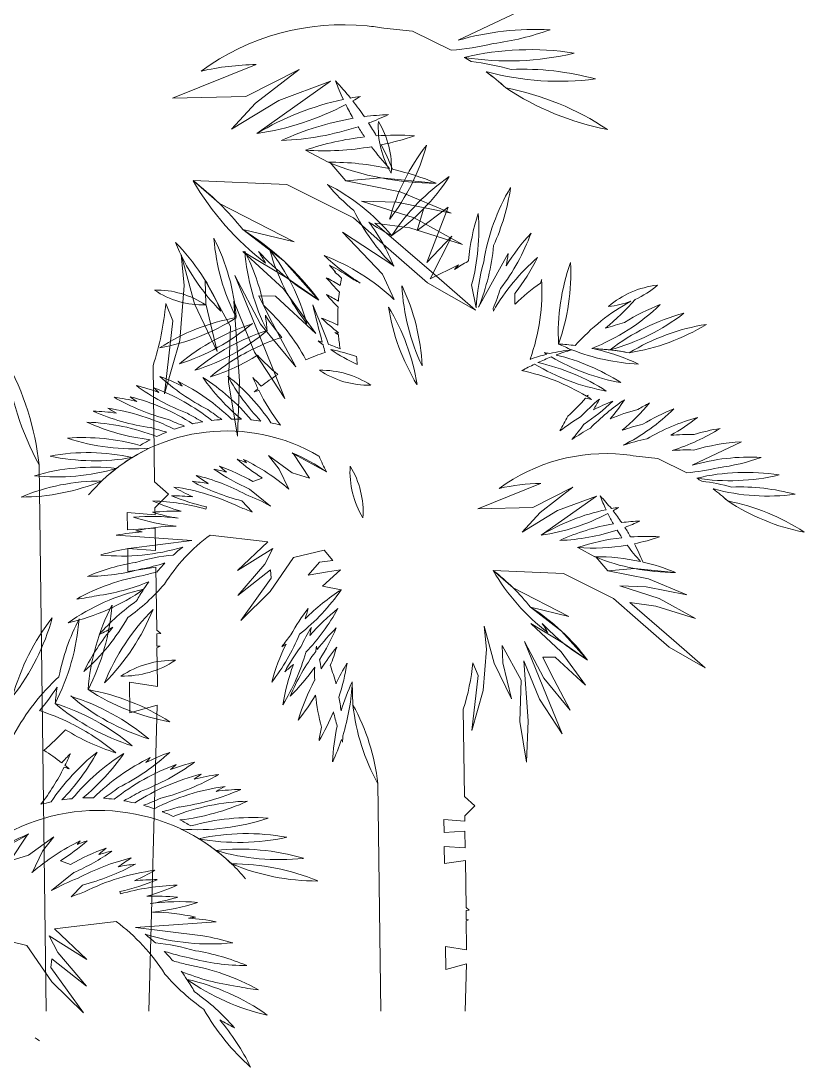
# Model space of a CAD drawing. Header units: millimetres. Extents: x -37049 to 129367, y 25385 to 90033.
# Drawn here: x 11980 to 13207, y 56986 to 58625 of the extents above; entities that cross this region are included whole.
import ezdxf

# ---------------------------------------------------------------- set-up
doc = ezdxf.new("R2010")
doc.units = ezdxf.units.MM
doc.header["$MEASUREMENT"] = 0
doc.layers.add('NCAY', color=3, linetype='Continuous', lineweight=13)
doc.layers.add('NTHAY1', color=61, linetype='Continuous', lineweight=25)

# ---------------------------------------------------------------- blocks, each defined once
blk = doc.blocks.new('A$C4EE532FF')
at = {"layer": 'NCAY', "ltscale": 0.25}
for p, q in [((1505.1, 1570.2), (1402.1, 1521.2)), ((1330.5, 1535.7), (1285.5, 1540.3)), ((1391.2, 1505.6), (1330.5, 1535.7)), ((954.7, 1430.6), (1085.8, 1483.4)), ((1198.7, 1330.3), (1163.1, 1349.2)), ((926.6, 829.2), (924, 1011.5)), ((1846, 892.1), (1768.8, 855.3)), ((1715.1, 866.2), (1681.3, 869.6)), ((745.7, 856.2), (756.6, 0)), ((1760.6, 843.6), (1715.1, 866.2)), ((948.3, 810), (926.6, 829.2)), ((1433.2, 787.3), (1531.5, 826.9)), ((927.1, 788.6), (948.3, 810)), ((927.3, 777.5), (927.1, 788.6)), ((883.5, 781.4), (883.9, 754.1)), ((927.3, 777.5), (883.5, 781.4)), ((883.9, 754.1), (927.6, 756.7)), ((928, 721.9), (927.6, 756.7)), ((884.3, 725.1), (884.8, 689.1)), ((928, 721.9), (884.3, 725.1)), ((1616.2, 712.1), (1589.5, 726.3)), ((884.8, 689.1), (928.4, 695.8)), ((929.8, 597.2), (928.4, 695.8)), ((936.3, 591.7), (929.8, 597.2)), ((929.8, 591), (936.3, 591.7)), ((930.1, 572.1), (929.8, 591)), ((935.2, 571.8), (930.1, 572.1)), ((930.1, 569.5), (935.2, 571.8)), ((930.9, 513.9), (930.1, 569.5)), ((887.3, 515.7), (887.9, 467.6)), ((930.9, 508.7), (887.3, 515.7)), ((930.9, 508.7), (930.9, 513.9)), ((887.9, 467.6), (930.6, 479.6)), ((917.7, 0), (930.6, 479.6)), ((1412.1, 336.3), (1410.2, 473)), ((1276.4, 356.5), (1281, 0)), ((1428.4, 321.9), (1412.1, 336.3)), ((1412.5, 305.9), (1428.4, 321.9)), ((1379.8, 300.4), (1380.1, 280)), ((1412.6, 297.5), (1379.8, 300.4)), ((1412.6, 297.5), (1412.5, 305.9)), ((1380.1, 280), (1412.9, 281.9)), ((1413.2, 255.8), (1412.9, 281.9)), ((1380.4, 258.2), (1380.8, 231.2)), ((1413.2, 255.8), (1380.4, 258.2)), ((1380.8, 231.2), (1413.5, 236.2)), ((1414.5, 162.3), (1413.5, 236.2)), ((1419.4, 158.2), (1414.5, 162.3)), ((1414.6, 157.6), (1419.4, 158.2)), ((1414.8, 143.4), (1414.6, 157.6)), ((1418.6, 143.2), (1414.8, 143.4)), ((1414.8, 141.5), (1418.6, 143.2)), ((1415.4, 99.8), (1414.8, 141.5)), ((1382.6, 101.1), (1383.1, 65.1)), ((1415.3, 95.9), (1382.6, 101.1)), ((1415.3, 95.9), (1415.4, 99.8)), ((1383.1, 65.1), (1415.2, 74.1)), ((1413.2, 0), (1415.2, 74.1))]:
    blk.add_line(p, q, dxfattribs=at)
at = {"layer": 'NCAY', "ltscale": 0.7}
for p, q in [((1069.3, 1433.3), (1153.1, 1475.5)), ((1153.1, 1475.5), (1084.5, 1422.8)), ((1202.2, 1457), (1086.9, 1375.2)), ((1121, 1427.1), (1202.2, 1457)), ((954.7, 1430.6), (1069.3, 1433.3)), ((1047.2, 1381.9), (1121, 1427.1)), ((1084.5, 1422.8), (1047.2, 1381.9)), ((1226.4, 1301.1), (1200.9, 1330.3)), ((1028.1, 1265.5), (986.7, 1301.4)), ((986.7, 1301.4), (1133.6, 1295.1)), ((1133.6, 1295.1), (1238, 1242.9)), ((1226.4, 1301.1), (1281.6, 1305.5)), ((1311.2, 1283.9), (1226.4, 1301.1)), ((1281.6, 1305.5), (1365.4, 1297.4)), ((1391, 1250.4), (1311.2, 1283.9)), ((1145, 1205.4), (1028.1, 1265.5)), ((1333.4, 1242.9), (1250.9, 1269.1)), ((1250.9, 1269.1), (1306.2, 1267.6)), ((1306.2, 1267.6), (1391, 1250.4)), ((1386.3, 1259.8), (1338.1, 1223)), ((1338.1, 1223), (1347.8, 1256.9)), ((1353, 1173.1), (1386.3, 1259.8)), ((1238, 1242.9), (1289, 1198.2)), ((1364, 1155.1), (1271.8, 1234.6)), ((1271.8, 1234.6), (1326.6, 1227.3)), ((1409.1, 1201.1), (1333.4, 1242.9)), ((1129.4, 1175), (1064.7, 1224.7)), ((1064.7, 1224.7), (1145, 1205.4)), ((1220.8, 1220.4), (1283.8, 1154.8)), ((1301.4, 1167.6), (1220.8, 1220.4)), ((1326.6, 1227.3), (1409.1, 1201.1)), ((1392.4, 1214.3), (1353, 1173.1)), ((1358.3, 1147.7), (1392.4, 1214.3)), ((1289, 1198.2), (1354.1, 1141.3)), ((968, 1185.5), (988.8, 1108.2)), ((972.8, 1136.9), (968, 1185.5)), ((1128.5, 1131.8), (1064.9, 1190.5)), ((1064.9, 1190.5), (1133.9, 1149)), ((1480.6, 1187), (1434.2, 1103.3)), ((1183.8, 1114.2), (1129.4, 1175)), ((1402.6, 1169.3), (1358.3, 1147.7)), ((1098.2, 1040.3), (1052, 1152.9)), ((1052, 1152.9), (1092.7, 1076.6)), ((1133.9, 1149), (1183.8, 1114.2)), ((1283.8, 1154.8), (1301.7, 1115.2)), ((1429.2, 1098.3), (1364, 1155.1)), ((965.9, 1050.7), (972.8, 1136.9)), ((1007, 1108.3), (1005.6, 1145)), ((1005.6, 1145), (1045.2, 1072.7)), ((1179.4, 1061.9), (1128.5, 1131.8)), ((1354.1, 1141.3), (1429.2, 1098.3)), ((1430.4, 1102), (1423.3, 1138)), ((1106.9, 1086), (1090.1, 1120.6)), ((1090.1, 1120.6), (1115.8, 1120.5)), ((1115.8, 1120.5), (1179.4, 1061.9)), ((943.9, 1108.8), (955.1, 1081.8)), ((988.8, 1108.2), (1024.8, 1033.5)), ((1024.8, 1033.5), (1007, 1108.3)), ((1059.3, 987.4), (1050.8, 1112.6)), ((1050.8, 1112.6), (1083.1, 1032.4)), ((1457.4, 1097), (1457, 1101.2)), ((1147.6, 1009.7), (1106.9, 1086)), ((955.1, 1081.8), (942.1, 967.5)), ((1045.2, 1072.7), (1042.3, 986.3)), ((1092.7, 1076.6), (1147.6, 1009.7)), ((942.1, 967.5), (965.9, 1050.7)), ((1130.5, 960), (1098.2, 1040.3)), ((1083.1, 1032.4), (1130.5, 960)), ((1042.3, 986.3), (1056.3, 900.9)), ((1056.3, 900.9), (1059.3, 987.4)), ((1105.1, 870.6), (1142.2, 843.7)), ((1121.6, 849.3), (1105.1, 870.6)), ((1144.2, 873.1), (1196, 845)), ((1169, 835.2), (1144.2, 873.1)), ((1137, 817.9), (1121.6, 849.3)), ((1142.2, 843.7), (1169, 835.2)), ((1080.4, 829.9), (1095.3, 835.4)), ((1519.2, 789.3), (1582, 821)), ((1582, 821), (1530.6, 781.4)), ((1108.3, 791.5), (1075.4, 818.1)), ((1618.8, 807.1), (1532.4, 745.8)), ((1557.9, 784.7), (1618.8, 807.1)), ((1006.9, 786.6), (1007.7, 790.2)), ((1079.6, 782.2), (1063, 799.7)), ((1433.2, 787.3), (1519.2, 789.3)), ((1502.6, 750.8), (1557.9, 784.7)), ((1530.6, 781.4), (1502.6, 750.8)), ((866.4, 745.9), (984.7, 737.5)), ((1013.5, 746), (1103.7, 735.2)), ((984.7, 737.5), (885.8, 724.8)), ((1103.7, 735.2), (1056.6, 690.6)), ((1056.6, 690.6), (1111.6, 725.1)), ((1111.6, 725.1), (1099, 700.6)), ((1144.4, 711), (1192.1, 722.1)), ((1192.1, 722.1), (1205.8, 706)), ((1107.8, 657.5), (1144.4, 711)), ((1205.8, 706), (1184.8, 703.6)), ((1637, 690.2), (1617.9, 712.1)), ((1099, 700.6), (1056.9, 651.2)), ((1056.9, 651.2), (1107.9, 691.4)), ((1107.9, 691.4), (1109.2, 678.3)), ((1184.8, 703.6), (1167.1, 683.4)), ((1217.8, 691.5), (1189.6, 665.7)), ((1197.7, 688.3), (1217.8, 691.5)), ((1488.3, 663.5), (1457.2, 690.4)), ((1457.2, 690.4), (1567.4, 685.7)), ((1637, 690.2), (1678.4, 693.5)), ((1700.6, 677.3), (1637, 690.2)), ((1678.4, 693.5), (1741.3, 687.5)), ((1109.2, 678.3), (1061.4, 612.1)), ((1167.1, 683.4), (1197.7, 688.3)), ((1567.4, 685.7), (1645.7, 646.6)), ((1760.4, 652.2), (1700.6, 677.3)), ((1061.4, 612.1), (1107.8, 657.5)), ((1189.6, 665.7), (1219.1, 660.4)), ((1575.9, 618.4), (1488.3, 663.5)), ((1717.2, 646.6), (1655.4, 666.2)), ((1655.4, 666.2), (1696.8, 665.1)), ((1696.8, 665.1), (1760.4, 652.2)), ((1645.7, 646.6), (1683.9, 613)), ((1740.2, 580.7), (1671.1, 640.4)), ((1671.1, 640.4), (1712.2, 634.8)), ((1774, 615.2), (1717.2, 646.6)), ((1564.3, 595.6), (1515.7, 632.9)), ((1515.7, 632.9), (1575.9, 618.4)), ((1712.2, 634.8), (1774, 615.2)), ((1563.6, 563.3), (1515.9, 607.2)), ((1515.9, 607.2), (1567.6, 576.1)), ((1683.9, 613), (1732.8, 570.3)), ((1443.2, 603.5), (1458.8, 545.5)), ((1446.8, 567), (1443.2, 603.5)), ((1605.1, 550), (1564.3, 595.6)), ((1540.8, 494.6), (1506.2, 579.1)), ((1506.2, 579.1), (1536.7, 521.8)), ((1567.6, 576.1), (1605.1, 550)), ((1789.1, 538.1), (1740.2, 580.7)), ((1441.6, 502.4), (1446.8, 567)), ((1472.4, 545.6), (1471.4, 573.1)), ((1471.4, 573.1), (1501.1, 518.9)), ((1601.7, 510.8), (1563.6, 563.3)), ((1732.8, 570.3), (1789.1, 538.1)), ((1425.1, 546), (1433.5, 525.7)), ((1458.8, 545.5), (1485.8, 489.5)), ((1485.8, 489.5), (1472.4, 545.6)), ((1511.7, 454.9), (1505.3, 548.9)), ((1505.3, 548.9), (1529.5, 488.7)), ((1547.4, 528.9), (1534.8, 554.9)), ((1534.8, 554.9), (1554, 554.8)), ((1554, 554.8), (1601.7, 510.8)), ((1433.5, 525.7), (1423.8, 440)), ((1577.9, 471.6), (1547.4, 528.9)), ((1237.3, 479.6), (1236.2, 516.2)), ((1501.1, 518.9), (1498.9, 454.1)), ((1536.7, 521.8), (1577.9, 471.6)), ((1423.8, 440), (1441.6, 502.4)), ((1565.1, 434.4), (1540.8, 494.6)), ((1529.5, 488.7), (1565.1, 434.4)), ((1498.9, 454.1), (1509.5, 390.1)), ((1509.5, 390.1), (1511.7, 454.9))]:
    blk.add_line(p, q, dxfattribs=at)
at = {"layer": 'NCAY', "ltscale": 0.25, "extrusion": (0, 0, -1)}
for centre, major_axis, start_param, end_param in [((1221.9, 1167.9), (377.7, 0), 4.082142, 4.812591), ((1221.9, 1167.9), (377.7, 4.6), -1.458436, -1.389324), ((1523.7, 1099.2), (439.2, 0.4), 4.432669, 4.764912), ((1398.7, 1951.4), (439.2, 0.4), 1.228773, 1.438683), ((1355.3, 1943.3), (-439.2, 0.8), 4.476944, 4.628756), ((1514.7, 1067.4), (-439.2, 0), 1.334497, 1.729057), ((1481.2, 1928.1), (-439.2, 0.1), 4.475976, 4.870535), ((1221.9, 1167.9), (267.1, 267.1), -0.258415, -0.225201), ((1094.2, 1044.2), (439.2, 1), 4.496798, 4.695503), ((1369.9, 1051.9), (439.2, 0.1), -1.450307, -1.304758), ((1502.3, 1036.8), (439.2, 0.1), 4.673875, 4.977643), ((1434.5, 1910.8), (310.6, 310.6), 2.326823, 2.329379), ((1221.9, 1167.9), (377.7, 3.3), -0.926121, -0.821742), ((1221.9, 1167.9), (-377.7, 7.3), 2.18757, 2.291949), ((1560.7, 1896.2), (-439.2, 0.1), 4.582733, 4.972963), ((892.2, 1154.3), (439.2, 2.6), -0.756004, -0.674862), ((1619.9, 1615.2), (439.2, 1.7), 2.706412, 2.778131), ((1393.5, 1015.5), (439.2, 0.1), -1.379777, -0.985217), ((1719.4, 1812.8), (-439.2, 0.4), -1.380848, -0.986288), ((1313.2, 998.8), (-439.2, 0.1), 1.029197, 1.362015), ((1313.2, 998.8), (-310.6, 310.6), 0.602803, 0.638614), ((1022.7, 1809.7), (310.6, 310.6), 1.814851, 1.846459), ((892.2, 1154.3), (-438.5, 25.2), 2.416288, 2.486191), ((1022.7, 1809.7), (-439.2, 0.1), 4.2303, 4.565264), ((1619.9, 1615.2), (-310.6, 310.6), 4.983089, 5.038497), ((1310.6, 965.9), (-439.2, 1.2), 1.133347, 1.400827), ((1310.6, 965.9), (-439.2, 0.5), 1.443042, 1.52965), ((1108.1, 1803.1), (-438.9, 14.8), 4.244027, 4.321352), ((1416.4, 1385.4), (-139.4, 0), -0.54553, 0.062445), ((1158.2, 1321.8), (-139.4, 0), 2.596062, 3.204037), ((1108.1, 1803.1), (-439.2, 0), 4.394723, 4.67228), ((1619.9, 1615.2), (310.6, 310.6), 3.334451, 3.37769), ((892.2, 1154.3), (-310.6, 310.6), 1.78527, 1.838708), ((1304.5, 933.4), (-439.2, 0.3), 1.242262, 1.458356), ((1304.5, 933.4), (-439.2, 0.1), 1.500698, 1.637251), ((1192.4, 1787.4), (439.2, 1.9), 1.247337, 1.370647), ((1192.4, 1787.4), (-439.2, 0), 4.542967, 4.778943), ((1619.9, 1615.2), (-439.1, 7.5), -0.753317, -0.652442), ((892.2, 1154.3), (-439.2, 3.9), 2.651809, 2.747753), ((1034.7, 1443.1), (329.4, 0.4), 0.266699, 0.661259), ((1612.7, 1154.7), (-329.4, 0.2), 0.264842, 0.659402), ((1200.9, 891.1), (439.2, 0.3), 4.70801, 4.927612), ((1365.4, 1736.6), (-439.2, 0.3), 4.706605, 5.101165), ((1200.9, 891.1), (439.2, 2), -1.340597, -1.176944), ((720.2, 952.3), (-439.2, 0.8), 2.221134, 2.470759), ((1367, 1521.1), (439.2, 0.3), 2.223537, 2.618096), ((1046.5, 1002.6), (329.4, 0.1), -1.095445, -0.700885), ((1448.9, 1508), (-329.4, 0), -0.878619, -0.701146), ((1111.7, 1486.7), (329.4, 0.4), 0.575805, 0.970364), ((1574.7, 1036.1), (-329.4, 0.8), 0.572342, 0.966902), ((1767.6, 1122.6), (-329.4, 0.2), 0.15674, 0.534557), ((1158.2, 1336.9), (-329.4, 0.2), 3.281764, 3.570573), ((1533.4, 1401.3), (-329.4, 0.6), -0.790886, -0.464195), ((1746.8, 1148.1), (-329.4, 0), 0.08529, 0.314452), ((1105.2, 1223.7), (-329.4, 0), 3.06148, 3.404617), ((1448.9, 1508), (-329.4, 4), -1.107822, -0.981181), ((997.3, 1041), (329.4, 0.3), -0.63436, -0.393489), ((830.7, 853), (439.2, 0.3), -1.008326, -0.636103), ((1207.5, 1333.1), (-329.4, 0.1), 3.49537, 3.797613), ((1757.7, 994.7), (-329.4, 0.4), 0.552138, 0.747679), ((725.3, 972.5), (-329.4, 0.7), 2.357778, 2.752338), ((1264.1, 1328.9), (329.4, 0), 2.360092, 2.754651), ((726.1, 1061), (329.4, 0.1), -0.472347, -0.077787), ((1347.8, 1236.6), (329.4, 0), 2.669065, 3.063624), ((1129.5, 1228.5), (329.4, 0), 0.08791, 0.390201), ((1396.2, 1216.3), (329.4, 0.1), 2.66935, 3.063909), ((774.5, 1040.7), (329.4, 0.4), -0.471406, -0.197629), ((720.2, 952.3), (310.6, 310.6), 0.212449, 0.261313), ((1409.4, 1491), (439.2, 0.6), 2.111687, 2.389245), ((847.8, 989.3), (329.4, 0.2), -0.663513, -0.268954), ((1424.7, 1280.1), (329.4, 0.2), 2.478079, 2.872639), ((1418.9, 1423.1), (329.4, 3.3), 2.123279, 2.338994), ((1075.2, 876), (329.4, 0.2), -1.206517, -0.812141), ((1742.6, 932.2), (-329.4, 0.5), 0.522487, 0.854053), ((1154.2, 1230.8), (232.9, 232.9), 0.918831, 0.97813), ((1231.6, 1327.4), (-329.4, 0.3), 3.601562, 3.80466), ((1451.6, 1382.1), (-232.9, 232.9), 4.750335, 4.794332), ((1050.4, 875.7), (329.4, 4.2), -1.085124, -0.949483), ((1575.5, 885.8), (-232.9, 232.9), 0.210185, 0.285136), ((1150.7, 1381.6), (232.9, 232.9), 1.48554, 1.514413), ((1160.6, 1380.9), (-232.9, 232.9), 3.0269, 3.032169), ((1759.4, 1085.1), (-329.4, 0.1), 0.051132, 0.274066), ((1888.5, 1062), (329.4, 0), 3.090819, 3.485378), ((1249.4, 1156.3), (-329.4, 0), 3.090752, 3.485312), ((1446.8, 1362.3), (-329.4, 1.2), -0.798061, -0.706983), ((1045.6, 856), (-329.1, 13.7), 2.002118, 2.077929), ((1430.8, 1401.7), (232.9, 232.9), 3.066792, 3.098029), ((1096.1, 849.1), (232.9, 232.9), -0.438123, -0.432207), ((1451.6, 1382.1), (232.9, 232.9), 3.138842, 3.153714), ((1542.9, 1086.7), (232.9, 232.9), 4.080354, 4.11566), ((1096.1, 849.1), (232.9, 232.9), -0.337675, -0.303271), ((1016.7, 995), (329.4, 0), -0.443229, -0.04867), ((1643.2, 1152.4), (329.4, 0.1), 2.698572, 3.093132), ((1154.2, 1230.8), (329.4, 0.5), 0.305772, 0.405875), ((1721, 871.7), (-329.4, 1.2), 0.795521, 0.95269), ((1204.1, 1129.9), (329.4, 0.1), -0.050595, 0.335975), ((1843.2, 1035.6), (-232.9, 232.9), 5.822868, 5.841529), ((1729.3, 998.9), (139.4, 0.1), 3.997843, 4.605818), ((1623.1, 1242.6), (139.4, 0.6), 0.860225, 1.158268), ((929.3, 990.5), (-139.4, 0.3), 1.547259, 2.155234), ((1003.4, 1245.9), (139.4, 0.2), 1.550183, 2.158157), ((1446.9, 1336.1), (-329.4, 1.1), -0.78852, -0.706769), ((1045.7, 829.7), (232.9, 232.9), -0.312617, -0.247229), ((1542.9, 1086.7), (-232.9, 232.9), 5.576314, 5.621229), ((1161.8, 1111), (-232.9, 232.9), 2.315645, 2.366013), ((1428.9, 1329), (-329.4, 0.9), 3.844828, 4.041844), ((506.5, 1147.6), (439.2, 0), 0.088587, 0.3152), ((874, 863.7), (329.4, 0.6), -0.823456, -0.49501), ((2919.3, 1521.8), (1793.6, 5.6), 2.877491, 2.911143), ((-476, 404.1), (1793.5, 19), -0.391854, -0.354685), ((1542.9, 1086.7), (-329.4, 0), -0.03612, 0.049969), ((1012.3, 930.9), (-329.4, 0.2), 2.590918, 2.985477), ((1618.5, 1154.1), (329.4, 0.3), 2.592389, 2.986948), ((1831.8, 824), (-329.4, 0.3), 0.726415, 1.065964), ((1491.1, 1345), (329.4, 0.6), 0.808597, 1.197417), ((1623.1, 1242.6), (139.4, 0.1), 1.207652, 1.464717), ((1837.9, 800), (329.4, 0.2), 4.153594, 4.343651), ((876.2, 1363.6), (329.4, 0), 0.998813, 1.393373), ((1112.7, 762.5), (329.4, 0), 4.140398, 4.534957), ((1376.2, 1270), (-329.4, 0.3), -0.709101, -0.578085), ((774.5, 1040.7), (232.9, 232.9), 0.634068, 0.707395), ((1416.6, 1323.4), (-329.4, 3), -0.918504, -0.813798), ((1068.7, 779.1), (329.4, 5.5), -1.182535, -1.098122), ((1841.5, 775.5), (329.4, 0), 4.055171, 4.44973), ((1554.7, 1354.4), (329.4, 0), 0.913593, 1.308152), ((866.5, 1328.5), (329.4, 0.1), 0.867115, 1.265757), ((1177.8, 762.4), (329.4, 0), 4.012474, 4.411269), ((890.7, 1318.3), (329.4, 0.4), 0.872206, 1.266765), ((1202, 752.2), (329.4, 0.6), 4.014417, 4.408977), ((1353.1, 1261.2), (232.9, 232.9), 3.333242, 3.334896), ((1164.2, 2726.5), (1716.1, 133), 1.354058, 1.372379), ((1842.4, 750.7), (329.4, 0.4), 4.162987, 4.557547), ((1618.9, 1356.9), (-329.4, 0.3), 4.160956, 4.555516), ((1226.2, 742), (329.4, 2.9), 4.263344, 4.412156), ((1389.6, 1306.4), (232.9, 232.9), 3.00542, 3.035478), ((1090.1, 734), (232.9, 232.9), -0.500675, -0.479492), ((1392.6, 1336.9), (-232.9, 232.9), 4.497864, 4.51738), ((1145.1, 740.2), (-232.9, 232.9), 0.981228, 0.997292), ((1542.9, 1086.7), (232.9, 232.9), 3.852379, 3.856272), ((1542.9, 1086.7), (232.9, 232.9), 3.778329, 3.844904), ((1226.2, 742), (-329.4, 0.7), 0.868717, 1.107869), ((2919.3, 1521.8), (-1268.3, 1268.3), 5.221259, 5.228192), ((1090.1, 734), (-232.9, 232.9), 1.123338, 1.18126), ((1386.1, 1310.2), (329.4, 3), 2.026018, 2.170244), ((1138.6, 713.5), (-329.4, 4.2), 1.753859, 1.88028), ((1610.3, 754.5), (-283.3, 0.9), 1.337633, 1.460018), ((1701.1, 636.5), (417.7, 3.4), 4.365499, 4.42616), ((1700.8, 1342.9), (232.9, 232.9), 2.731723, 2.799472), ((1543.5, 716.3), (329.4, 2.6), -1.514292, -1.434564), ((1831.8, 824), (-232.9, 232.9), 6.197876, 6.198687), ((1610.3, 754.5), (-200.3, 200.3), 0.677895, 0.679824), ((1700.8, 1342.9), (329.4, 0.7), 1.621596, 1.947195), ((1543.5, 716.3), (232.9, 232.9), -0.57661, -0.566176), ((1610.3, 754.5), (200.3, 200.3), -0.768104, -0.67945), ((1610.3, 754.5), (-283.3, 0.1), 1.587806, 1.783186), ((1543.5, 716.3), (-329.4, 0.2), 1.789281, 2.013337), ((1610.3, 754.5), (283.3, 1.8), -1.45847, -1.351744), ((309.1, 807.7), (-439.2, 0.1), 2.636151, 3.03071), ((1130, 1068.7), (-439.2, 0.1), -0.505442, -0.110882), ((915, 1308.1), (-329.4, 2.2), 4.153144, 4.400469), ((1331, 1250), (-329.4, 2.5), -0.881196, -0.7482), ((1294.7, 718.5), (-329.3, 8.3), 1.136259, 1.234291), ((1571.8, 1045.2), (-232.9, 232.9), 5.400082, 5.439228), ((1610.3, 754.5), (-283.3, 0.8), 1.225161, 1.321881), ((1701.1, 636.5), (-295.3, 295.3), 0.356117, 0.410495), ((1714.9, 1309.2), (-232.9, 232.9), 4.48231, 4.498093), ((1479, 707.8), (232.9, 232.9), -0.608855, -0.581553), ((1714.9, 1309.2), (-329.4, 0.4), -1.395585, -1.041139), ((1479, 707.8), (329.4, 0.8), -1.332874, -0.997191), ((1188, 864.8), (-139.4, 0.3), 1.547151, 2.155126), ((1262.1, 1120.2), (139.4, 0.1), 1.549986, 2.15796), ((1701.1, 636.5), (295.3, 295.3), -1.282419, -1.228084), ((1433.6, 681.4), (329.4, 0.8), -1.359581, -1.027507), ((1692.2, 1296), (-329.4, 0.6), -1.396008, -1.029975), ((1456.3, 694.6), (-329.4, 0.8), 1.785399, 2.139553), ((1157.2, 1237.5), (329.4, 0), 2.034752, 2.312819), ((822.5, 684.9), (329.4, 1.7), -1.218213, -1.101928), ((1211.6, 1203.3), (-232.9, 232.9), 4.75108, 4.781473), ((816.9, 691.8), (-329.4, 0.5), 2.029231, 2.341596), ((1272.1, 1181.7), (-329.4, 0.9), -0.883812, -0.612424), ((825.2, 715.2), (329.4, 0.5), -1.002479, -0.695091), ((1329.9, 1153.7), (-329.4, 0), -0.769129, -0.502969), ((835.9, 737.5), (-329.4, 0.1), 2.2439, 2.547268), ((1384.5, 1119.8), (-232.9, 232.9), 5.044015, 5.10165), ((848.9, 758.5), (232.9, 232.9), -0.005299, 0.050915), ((1294.7, 718.5), (329.3, 6.2), 4.073891, 4.17045), ((1093.4, 1245.4), (-329.4, 0.5), -1.213447, -0.937013), ((819.5, 660.3), (329.4, 0.2), -1.329627, -1.217521), ((1149.1, 1218.3), (-232.9, 232.9), 4.641345, 4.674747), ((811.2, 667.7), (329.4, 0.6), -1.215925, -0.897711), ((1294.7, 718.5), (-232.9, 232.9), 0.085476, 0.108991), ((983.4, 1284.6), (232.9, 232.9), 2.027706, 2.050831), ((1384.5, 1119.8), (-329.4, 1.3), -0.662227, -0.466361), ((1029.2, 1246.5), (329.4, 0.1), 1.82045, 2.099592), ((819.1, 635.6), (-329.4, 1.4), 1.700422, 1.810536), ((1085.4, 1226.6), (232.9, 232.9), 2.958647, 2.997225), ((808, 643.2), (-329.4, 1.1), 1.813982, 2.138828), ((1354.5, 1177.9), (-329.3, 6.9), 3.841552, 3.961985), ((1834.7, 706.3), (-329.3, 5.8), 0.734001, 0.857591), ((1416.8, 1193.8), (-329.4, 1.7), 3.944668, 4.119374), ((1669.5, 1282.8), (-232.9, 232.9), 4.103534, 4.133705), ((1756.7, 672.3), (232.9, 232.9), -1.269939, -1.260104), ((1354.5, 1177.9), (232.9, 232.9), 1.48693, 1.495435), ((1433.6, 681.4), (232.9, 232.9), -0.240749, -0.214296), ((1846, 684.2), (-329.4, 0.7), 0.767274, 0.979814), ((1331.6, 1111.5), (232.9, 232.9), 1.266167, 1.32492), ((1762.8, 648.3), (-329.4, 0.4), 1.101807, 1.201686), ((1388.9, 1140.7), (329.4, 2.2), 0.59417, 0.707771), ((1448.9, 1163.7), (329.4, 3.5), 0.704853, 0.888211), ((1854.7, 661.1), (232.9, 232.9), -1.330408, -1.267415), ((965.2, 1240.7), (-329.4, 1.1), -1.439201, -1.152539), ((821.4, 610.9), (329.4, 0.3), -1.542743, -1.432352), ((1039.4, 625.5), (-283.7, 0), 0.808912, 2.106174), ((1021.1, 1228.1), (232.9, 232.9), 2.844587, 2.890499), ((807.5, 618.4), (-329.4, 0.2), 1.709808, 2.041978), ((1149.1, 1218.3), (-329, 15.9), -1.15655, -1.072196), ((1211.6, 1203.3), (329.2, 10.4), 2.179114, 2.26149), ((1766.3, 623.8), (-329.4, 3.1), 1.169732, 1.30877), ((1511, 1180.1), (329.4, 1.8), 0.806334, 1.104779), ((1861, 637.1), (329.4, 2.5), 4.180177, 4.34454), ((957.1, 1222.7), (-329.4, 0.4), -1.458023, -1.144477), ((809.6, 593.7), (-329.4, 0.4), 1.60266, 1.942751), ((1085.4, 1226.6), (329.4, 5.5), 1.934794, 2.017906), ((1051.1, 644.5), (-200.3, 200.3), 0.553968, 0.611506), ((1051.1, 644.5), (200.3, 200.3), -0.909387, -0.853106), ((1051.1, 644.5), (200.3, 200.3), -0.800787, -0.745368), ((1051.1, 644.5), (-200.3, 200.3), 0.879778, 0.934674), ((1051.1, 644.5), (-200.3, 200.3), 0.990713, 1.04538), ((1277.8, 1076.4), (329.4, 3.6), 0.463661, 0.543476), ((1762.8, 648.3), (329.4, 2.6), 4.063355, 4.182844), ((1331.6, 1111.5), (329.3, 7.6), 0.644712, 0.736999), ((1767.2, 599), (-329.4, 2.3), 1.230542, 1.332958), ((1864.7, 612.6), (329.4, 0), 4.182307, 4.443916), ((1574.5, 1189.8), (-329.4, 3.3), 4.039119, 4.191906), ((1021.1, 1228.1), (-329.3, 8.3), -1.364914, -1.286688), ((1051.1, 644.5), (200.3, 200.3), -1.228312, -1.166825), ((1051.1, 644.5), (200.3, 200.3), -1.123128, -1.063877), ((1766.3, 623.8), (-329.3, 6.6), 0.951749, 1.054038), ((1765.4, 574.3), (-329.4, 1), 1.476614, 1.588007), ((1638.7, 1192.7), (-329.4, 0.8), 4.153687, 4.404477), ((1865.8, 587.9), (329.4, 1.7), 4.429189, 4.555744), ((814.4, 569.4), (329.4, 0.2), 4.639177, 4.987689), ((894, 1210.5), (329.4, 0), 1.497172, 1.891732), ((1051.1, 644.5), (200.3, 200.3), -1.332415, -1.268098), ((1765.4, 574.3), (-329.3, 9.4), 1.218523, 1.336656), ((1864.2, 563.2), (-329.4, 0.7), 1.282872, 1.513508), ((821.7, 545.8), (329.4, 0), 4.53208, 4.926639), ((832.6, 1191.7), (-329.4, 0), 4.531864, 4.926423), ((1039.5, 626), (-283.2, 6.3), 0.999353, 1.106078), ((940.7, 614.1), (-232.9, 232.9), 1.442884, 1.451461), ((1033.2, 613.2), (-283.3, 0.5), 1.963481, 2.18158), ((1486.5, 1000.4), (-329.4, 0.1), -0.491297, -0.408627), ((1633.6, 590.3), (-283.3, 0), 0.940352, 1.670801), ((1633.6, 590.3), (-200.3, 200.3), 0.885478, 0.95459), ((1761, 550), (-329.4, 0.3), 1.49934, 1.601117), ((1860, 538.8), (-329.4, 0.3), 1.289218, 1.621462), ((831.5, 523), (-329.4, 0), 1.283522, 1.678081), ((1039.5, 626), (-283.3, 2.5), 0.906136, 1.012861), ((1250.4, 1097.2), (-232.9, 232.9), 4.624058, 4.667436), ((916.5, 544.1), (329.4, 1.8), -1.219365, -1.044518), ((1272, 1113.4), (329.4, 0.7), 2.139226, 2.288749), ((951.8, 552.2), (232.9, 232.9), -0.464226, -0.416509), ((1312.9, 1082.6), (232.9, 232.9), 3.182854, 3.203365), ((922, 568.3), (-329.4, 1.1), 2.020069, 2.278423), ((1372.1, 845.3), (-139.4, 0), -0.545424, 0.062551), ((1113.9, 781.7), (139.4, 0), -0.545129, 0.062846), ((1766.2, 1177.9), (-329.4, 1.5), 4.364758, 4.574668), ((773.5, 1166.4), (329.4, 0), 1.283681, 1.67824), ((1039.5, 626), (-283.1, 12), 0.765964, 0.872689), ((1186.6, 1105), (-232.9, 232.9), 4.490558, 4.56071), ((913.5, 519.5), (-329.4, 1.7), 1.804943, 2.058592), ((1208, 1119.6), (-329.4, 0), -1.156385, -0.961867), ((949.5, 527.6), (232.9, 232.9), -0.570952, -0.510494), ((1733.6, 1171.9), (-329.4, 0), 4.478686, 4.630499), ((1853.2, 514.9), (329.4, 0.2), 4.47676, 4.87132), ((1828.1, 1160.5), (329.4, 0), 1.334655, 1.729215), ((843.6, 501.4), (-329.4, 0.1), 1.176738, 1.571298), ((717.4, 1135), (329.4, 0.1), 1.177246, 1.571805), ((1039.5, 626), (283.3, 2.8), 3.852941, 3.959667), ((1122.3, 1106), (329.4, 2.9), 2.004285, 2.106512), ((913.2, 494.8), (329.4, 0.5), -1.436821, -1.107399), ((1143.8, 1119), (-329.4, 0.9), -1.325685, -1.071235), ((949.8, 502.8), (329.4, 1.4), -1.458718, -1.380624), ((1537.9, 497.6), (-329.4, 0.3), 1.351829, 1.550534), ((1633.6, 590.3), (-200.3, 200.3), 1.312381, 1.345596), ((1744.6, 503.3), (-329.4, 0.7), 1.689029, 1.834579), ((1843.9, 492), (329.4, 0.1), 4.673949, 4.977717), ((1079.9, 1111.6), (329.4, 2.3), 1.79862, 1.97324), ((952.7, 478.2), (329.4, 0.1), -1.569404, -1.467281), ((949.8, 502.8), (-329.3, 6.1), 1.923836, 2.054607), ((1386.3, 580.1), (-329.4, 4.5), 2.366156, 2.447297), ((1932.1, 925.8), (-232.9, 232.9), 5.058767, 5.130487), ((1793.1, 1147.5), (-232.9, 232.9), 3.897619, 3.900176), ((1633.6, 590.3), (-283.2, 7.4), 2.18076, 2.285139), ((1633.6, 590.3), (283.3, 1.6), -0.929253, -0.824874), ((1887.7, 1136.5), (329.4, 0.2), 1.441983, 1.832213), ((1058.3, 1100.1), (-329.4, 2.6), -1.301515, -1.158539), ((915.5, 470.1), (329.4, 0), -1.545018, -1.28939), ((952.7, 478.2), (232.9, 232.9), -0.453679, -0.389844), ((1702.1, 463.5), (232.9, 232.9), -0.967993, -0.932182), ((1484.2, 1071.6), (232.9, 232.9), 1.814851, 1.846459), ((1762.3, 476), (-329.4, 0.3), 1.760527, 2.155087), ((2006.7, 1074), (329.4, 0.2), 1.762217, 2.156776), ((920.4, 445.9), (329.4, 0), 4.631372, 4.843267), ((995.3, 1087.5), (-329.4, 0.6), -1.465182, -1.258983), ((958.2, 454.1), (-329.4, 0.5), 1.463653, 1.599656), ((1017.3, 1097.4), (329.4, 4.4), 1.748552, 1.873098), ((1702.1, 463.5), (-329.4, 0.6), 1.027646, 1.360464), ((1484.2, 1071.6), (329.4, 0.7), 1.091055, 1.426019), ((1932.1, 925.8), (232.9, 232.9), 3.412293, 3.4677), ((1386.3, 580.1), (-232.9, 232.9), 1.68826, 1.758163), ((966.3, 430.7), (329.4, 0.9), 4.502674, 4.696275), ((1700.2, 438.8), (-329.4, 0.7), 1.13412, 1.401599), ((1700.2, 438.8), (329.4, 3.3), 4.595872, 4.68248), ((1548.3, 1066.7), (329.4, 2.9), 1.144986, 1.222311), ((1386.3, 580.1), (-232.9, 232.9), 1.78527, 1.838708), ((927.9, 422.2), (329.4, 0.1), 4.525018, 4.648867), ((956.5, 1076.6), (232.9, 232.9), 2.507374, 2.538298), ((1548.3, 1066.7), (329.4, 0.7), 1.255239, 1.532796), ((1695.6, 414.5), (329.4, 0.2), 4.384977, 4.601071), ((1932.1, 925.8), (232.9, 232.9), 3.334451, 3.37769), ((1695.6, 414.5), (329.4, 0.3), 4.643362, 4.779915), ((1611.5, 1055), (329.4, 1.8), 1.248231, 1.371541), ((875.1, 1042.5), (-329.4, 0), 4.417851, 4.812411), ((937.8, 399.6), (-329.4, 4.4), 1.262834, 1.398649), ((1145.1, 504), (-200.3, 200.3), 0.053041, 0.122284), ((1611.5, 1055), (-329.4, 0), 4.54295, 4.778926), ((1932.1, 925.8), (329.3, 6.7), 2.425733, 2.526608), ((1386.3, 580.1), (-329.4, 1.9), 2.654875, 2.750819), ((989.6, 387.1), (-329.4, 0.7), 1.283222, 1.46554), ((1617.9, 382.7), (-329.4, 0), 1.565538, 1.78514), ((1741.3, 1016.9), (-329.4, 0.3), 4.706377, 5.100936), ((950.1, 378.1), (-329.4, 0.6), 1.16763, 1.406396), ((819.3, 1010.7), (-329.4, 0.4), 4.445103, 4.70456), ((843.2, 1016.3), (329.4, 2.2), 1.270516, 1.385851), ((1145.1, 504), (200.3, 200.3), 4.634432, 4.701954), ((1145.1, 504), (200.3, 200.3), 4.634432, 4.701954), ((1257.3, 428.6), (-329.4, 0.5), 2.221467, 2.471092), ((1742.4, 855.2), (329.4, 0.1), 2.223175, 2.617735), ((1617.9, 382.7), (-329.4, 2.3), 1.789542, 1.953195), ((964.7, 358), (329.4, 0.5), 4.205841, 4.546167), ((792, 977.4), (-329.4, 1.1), 4.31758, 4.57618), ((1145.1, 504), (200.3, 200.3), 4.514496, 4.565549), ((1004.6, 367.4), (-232.9, 232.9), 0.493144, 0.556307), ((719.4, 930.2), (-329.4, 0.1), 4.097539, 4.492098), ((981.2, 339.6), (329.4, 0), 4.09779, 4.492349), ((693.2, 885), (329.4, 1.5), 0.720032, 0.956351), ((1145.1, 504), (200.3, 200.3), 4.439481, 4.514496), ((948.9, 848.7), (329.4, 0.4), 0.609982, 0.901724), ((1396.2, 382.6), (329.4, 0.4), 3.924568, 4.146192), ((767.2, 973.1), (329.4, 2.2), 1.368222, 1.464073), ((1088.3, 373.9), (329.4, 1.6), 3.86197, 4.102283), ((1428.2, 430.1), (329.4, 1.9), 3.653224, 3.80383), ((849.2, 716.5), (232.9, 232.9), 1.047392, 1.099761), ((924.8, 789.2), (-329.4, 0.5), 3.641921, 3.899834), ((1419.2, 373.4), (-329.4, 3.1), 0.703064, 0.887202), ((1340.2, 354.1), (329.4, 0.8), -1.006727, -0.634504), ((597.8, 779.2), (-329.4, 0.7), 3.655214, 3.986985), ((1257.3, 428.6), (232.9, 232.9), 0.212449, 0.261313), ((1774.3, 832.6), (329.4, 0), 2.11038, 2.387938), ((1112, 388.2), (-329.4, 0.9), 0.450083, 0.702532), ((693.2, 885), (-232.9, 232.9), 3.39182, 3.466191), ((849.2, 716.5), (329.4, 0.7), 0.394452, 0.658803), ((1453, 429.2), (329.4, 2.1), 3.592647, 3.697683), ((846.7, 652.3), (-232.9, 232.9), 2.511462, 2.550577), ((1443, 366.6), (-329.4, 0.4), 0.652254, 0.788549), ((907.1, 727.4), (329.4, 0.7), 0.397405, 0.568413), ((1428.2, 430.1), (329.4, 0.8), 3.406081, 3.600315), ((1396.2, 382.6), (-232.9, 232.9), 6.106503, 6.17793), ((948.9, 848.7), (-232.9, 232.9), 3.335694, 3.35947), ((846.7, 652.3), (-329.4, 0.1), 3.418241, 3.691222), ((1419.2, 373.4), (329.4, 0.5), 3.6451, 3.786493), ((1443, 366.6), (-329.4, 0.7), 0.393198, 0.639353), ((1506.6, 528.5), (-232.9, 232.9), 5.604717, 5.630752), ((861.9, 487), (232.9, 232.9), 0.523803, 0.540524), ((1467.4, 362.4), (-329.4, 2.2), 0.549176, 0.676408), ((896.1, 664.1), (329.4, 0.8), 0.291015, 0.383712), ((1453, 429.2), (329.4, 0.1), 3.297081, 3.495378), ((924.8, 789.2), (232.9, 232.9), 1.628137, 1.681948), ((861.9, 487), (232.9, 232.9), 0.590941, 0.6354), ((891.9, 430.2), (-329.4, 3.2), 2.787005, 2.878348), ((1509.9, 374.9), (329.4, 1.1), 3.576797, 3.688701), ((902.3, 594.3), (-329.4, 0.1), 3.290569, 3.456933), ((1097, 575.1), (329.4, 0), 0.088529, 0.315142), ((907.1, 727.4), (-329.4, 0.7), 3.748096, 3.92926), ((1506.6, 528.5), (232.9, 232.9), 3.896555, 3.958903), ((1467.4, 362.4), (329.4, 0.1), 3.430517, 3.635648), ((1534.6, 376.8), (-329.4, 0.7), 0.286216, 0.434869), ((907.1, 530.2), (329.4, 0.3), 0.043383, 0.305672), ((896.1, 664.1), (-329.4, 1.6), 3.675316, 3.819736), ((1506.6, 528.5), (329.4, 0.4), 2.88593, 3.041224), ((891.9, 430.2), (232.9, 232.9), 0.596439, 0.662758), ((949.1, 320.2), (-329.4, 0), 2.636442, 3.031002), ((1564.7, 515.9), (329.4, 0.1), 2.63662, 3.031179), ((902.3, 594.3), (329.4, 1.2), 0.394137, 0.547336), ((1528.5, 540.1), (-232.9, 232.9), 5.209563, 5.279734), ((1509.9, 374.9), (232.9, 232.9), 4.076275, 4.140924), ((1534.6, 376.8), (329.4, 0), 3.184276, 3.355043), ((891.9, 430.2), (-232.9, 232.9), 2.352615, 2.382433), ((907.1, 530.2), (-329.4, 4), 3.451647, 3.566543), ((1528.5, 540.1), (232.9, 232.9), 3.55867, 3.572876)]:
    blk.add_ellipse(centre, major_axis=major_axis, ratio=1, start_param=start_param, end_param=end_param, dxfattribs=at)
at = {"layer": 'NCAY', "ltscale": 0.7, "extrusion": (0, 0, -1)}
blk.add_ellipse((1181.4, 517.8), major_axis=(283.3, 0.7), ratio=1, start_param=3.706756, end_param=4.080296, dxfattribs=at)
blk = doc.blocks.new('A$C11AA285E')
at = {"ltscale": 0.7}
for p, q in [((258.2, 312.5), (203, 282.6)), ((231.8, 272.1), (258.2, 312.5)), ((300, 309.9), (260.4, 281.2)), ((282.4, 287.1), (300, 309.9)), ((260.4, 281.2), (231.8, 272.1)), ((266, 253.6), (282.4, 287.1)), ((326.4, 266.4), (310.5, 272.3)), ((296.5, 225.5), (331.7, 253.9)), ((327.2, 215.6), (344.9, 234.2)), ((404.7, 220.2), (403.8, 224.1)), ((397.7, 177), (301.4, 165.4)), ((301.4, 165.4), (351.7, 117.8)), ((554.6, 176.8), (428.4, 167.9)), ((428.4, 167.9), (533.9, 154.4)), ((258.1, 139.7), (207.2, 151.5)), ((351.7, 117.8), (293.1, 154.6)), ((293.1, 154.6), (306.5, 128.5)), ((297.1, 82.5), (258.1, 139.7)), ((297, 118.7), (295.6, 104.8)), ((351.4, 75.9), (297, 118.7)), ((306.5, 128.5), (351.4, 75.9)), ((295.6, 104.8), (346.6, 34.1)), ((346.6, 34.1), (297.1, 82.5))]:
    blk.add_line(p, q, dxfattribs=at)
at = {"ltscale": 0.25}
for centre, major_axis, start_param, end_param in [((704.2, 513), (351.4, 0.1), 2.668741, 3.0633), ((41.1, 700.3), (351.4, 0.1), -0.472847, -0.078288), ((705.1, 418.6), (351.4, 0.2), 2.359459, 2.754018), ((130.3, 798.7), (351.4, 0.2), -0.782134, -0.387574), ((574.5, 436.5), (-351.4, 0.3), -0.66333, -0.26877), ((-40.9, 746.6), (351.4, 0.4), -0.665255, -0.270695), ((-10.6, 678.6), (-351.4, 0.6), 2.670792, 3.065352), ((652.6, 491.3), (-351.4, 0.7), -0.470588, -0.196811), ((487.5, 437.8), (148.6, 0), 1.548767, 2.156742), ((408.5, 710.2), (148.6, 0), 4.690359, 5.298334), ((546.5, 302.5), (-351.4, 0.3), -0.824532, -0.496086), ((10.8, 735.9), (351.4, 0.7), -0.710042, -0.579026), ((652.6, 491.3), (-351.3, 3.8), -0.140518, -0.067191), ((35.5, 726.5), (248.4, 248.4), 4.904038, 4.905692), ((222.5, 194.4), (351.4, 0.5), 0.869532, 1.268327), ((554.4, 798.3), (351.4, 0.3), 4.007412, 4.406054), ((544.1, 835.8), (-351.4, 1.1), 1.00172, 1.396279), ((291.9, 194.5), (351.4, 0.7), 0.99677, 1.39133), ((528.6, 787.4), (351.4, 0.8), 4.010205, 4.404764), ((196.7, 183.6), (-351.4, 0.2), 4.012962, 4.407521), ((170.8, 172.7), (351.4, 2.2), 1.106824, 1.255636), ((59, 714.6), (351.1, 13.7), -0.912626, -0.77963), ((502.8, 776.6), (-351.4, 0.7), 1.020034, 1.267358), ((170.8, 172.7), (351.4, 0.4), 0.869795, 1.108948), ((97.8, 147.7), (-351.3, 8.3), 4.078885, 4.175443), ((587.1, 167.9), (-351.4, 0.9), -0.894871, -0.591503), ((573.2, 190.3), (-248.4, 248.4), -0.005299, 0.050915), ((60.1, 611.9), (351.4, 0.3), -0.769859, -0.503699), ((1.9, 575.7), (-248.4, 248.4), 3.473219, 3.530853), ((598.6, 144.1), (-351.4, 0.1), -1.003792, -0.696403), ((121.9, 641.7), (-351.4, 0.3), 2.261562, 2.53295), ((607.4, 119.2), (351.4, 1.2), 2.027404, 2.339769), ((244.4, 701.2), (-351.4, 1.7), 2.039532, 2.3176), ((312.4, 709.7), (-351.3, 2.7), 1.937226, 2.213661), ((601.4, 111.8), (351.3, 3), 1.909473, 2.025758), ((186.4, 664.7), (248.4, 248.4), 4.75108, 4.781473), ((604.6, 85.6), (-351.2, 9.9), -1.301995, -1.189889), ((1.9, 575.7), (-351.4, 1.2), 2.486729, 2.682595), ((429.8, 751.5), (-248.4, 248.4), 2.027706, 2.050831), ((97.8, 147.7), (-248.4, 248.4), -1.485321, -1.461805), ((613.5, 93.5), (351.4, 1), 1.921149, 2.239363), ((253.1, 680.8), (248.4, 248.4), 4.641345, 4.674747), ((616.9, 67.3), (351.4, 0.1), 1.817009, 2.141855), ((381, 710.8), (-351.4, 1.6), 1.824693, 2.103835), ((321, 689.6), (248.4, 248.4), 4.529444, 4.568021), ((605, 59.2), (-351.4, 1.7), -1.432025, -1.321912), ((370, 48.5), (302.6, 0), 0.808896, 2.106158), ((186.4, 664.7), (351, 15.3), -1.037551, -0.955174), ((253.1, 680.8), (-351.2, 10), 2.061728, 2.146082), ((617.4, 40.9), (-351.4, 0.5), -1.429594, -1.097424), ((449.2, 704.7), (351.4, 0.5), -1.437253, -1.150591), ((389.6, 691.2), (-248.4, 248.4), 2.844587, 2.890499), ((602.6, 32.9), (351.4, 1), 1.594995, 1.705386), ((357.6, 68.7), (213.7, 213.7), 0.990713, 1.04538), ((357.6, 68.7), (-213.7, 213.7), -0.691018, -0.636122), ((357.6, 68.7), (213.7, 213.7), 0.77001, 0.825428), ((357.6, 68.7), (-213.7, 213.7), -0.909387, -0.853106), ((357.6, 68.7), (213.7, 213.7), 0.553968, 0.611506), ((321, 689.6), (-351.3, 8.5), 1.942296, 2.025409), ((615.2, 14.5), (351.4, 0.2), 1.603281, 1.943372), ((457.9, 685.4), (351.4, 0), -1.456772, -1.143226), ((357.6, 68.7), (-213.7, 213.7), -1.123128, -1.063877), ((389.6, 691.2), (351.3, 2.9), -1.348018, -1.269791), ((357.6, 68.7), (-213.7, 213.7), -1.228312, -1.166825), ((357.6, 68.7), (-213.7, 213.7), -1.332415, -1.268098), ((525.2, 672.4), (351.4, 0.1), 4.638455, 5.033014), ((610.1, -11.4), (351.4, 0.4), 1.496085, 1.844597), ((376.7, 35.3), (302.2, 2.5), 1.956739, 2.174838), ((475.3, 36.2), (248.4, 248.4), 1.442884, 1.451461), ((369.9, 48.9), (-301.9, 13), 4.20639, 4.313116), ((602.3, -36.6), (351.4, 0), 1.390312, 1.784872), ((495.2, -12.6), (351.4, 1.5), 2.019068, 2.277422), ((122, 568.8), (351.3, 4.4), -1.017141, -0.867618), ((463.5, -29.7), (248.4, 248.4), 1.10657, 1.154287), ((78.3, 536), (-248.4, 248.4), 3.182854, 3.203365), ((590.7, 652.4), (351.4, 0.1), 4.531761, 4.926321), ((369.9, 48.9), (302.1, 8.8), 0.885902, 0.992628), ((501.2, -38.4), (351.4, 1.4), 1.912835, 2.087682), ((190.2, 575.5), (351.4, 0.7), -1.158344, -0.963825), ((145, 551.5), (248.4, 248.4), 4.624058, 4.667436), ((466, -56), (351.1, 12.6), 1.749461, 1.809919), ((591.9, -60.9), (351.4, 0.1), 1.283334, 1.677894), ((369.9, 48.9), (-301.5, 20.4), 4.017432, 4.124158), ((653.7, 625.4), (-351.4, 0.1), 1.283814, 1.678373), ((504.4, -64.6), (351.3, 2.4), 1.803015, 2.056664), ((258.7, 574.9), (351.4, 0.6), -1.324789, -1.070339), ((213.1, 559.9), (-351, 15.8), 2.179453, 2.249605), ((465.7, -82.4), (-351.3, 5.4), -1.4478, -1.369706), ((369.9, 48.9), (301.8, 15.6), 0.649805, 0.75653), ((713.5, 591.9), (-351.4, 0), 1.176979, 1.571539), ((578.9, -83.9), (351.4, 0.1), 1.176758, 1.571318), ((504.7, -91), (-351.4, 0.1), -1.438215, -1.108793), ((281.6, 561), (351.3, 2.5), -1.153027, -1.0508), ((465.7, -82.4), (-351.2, 8.9), -1.173946, -1.043174), ((326.8, 566.9), (351.4, 0.4), -1.351106, -1.176486), ((502.2, -117.3), (351.4, 0.6), 1.59479, 1.850418), ((462.6, -108.7), (-351.4, 0.4), -1.568522, -1.466399), ((349.9, 554.7), (-351.3, 4.8), 1.861663, 2.004639), ((462.6, -108.7), (351.2, 11.9), 1.868735, 1.932571), ((456.7, -134.4), (-351.4, 0.9), 4.609243, 4.745246), ((393.7, 551.8), (351.4, 1.3), -1.410244, -1.285698), ((497, -143.2), (-351.4, 0.3), 4.632127, 4.844023), ((417.1, 541.2), (-351.4, 1.3), 1.681739, 1.887939), ((448.1, -159.4), (351.4, 0.2), 1.357847, 1.551447), ((458.5, 529.6), (-248.4, 248.4), 2.507374, 2.538298), ((489, -168.4), (-351.4, 0.3), 4.525382, 4.649231), ((257.3, -81.1), (-213.7, 213.7), -1.517756, -1.448512), ((545.3, 493.3), (-351.4, 0), 1.276434, 1.670994), ((478.4, -192.6), (351.4, 0.1), 1.276123, 1.411937), ((423.2, -205.9), (-351.4, 0.7), 4.42893, 4.611248), ((465.3, -215.5), (-351.4, 1.1), 4.314263, 4.553029), ((257.3, -81.1), (-213.7, 213.7), 4.634432, 4.701954), ((257.3, -81.1), (213.7, 213.7), 6.205228, 6.272751), ((579.4, 465.3), (-351.4, 1.5), 1.268122, 1.383457), ((407.2, -226.9), (-351.3, 2.5), 4.427118, 4.490281), ((604.8, 459.3), (351.4, 0), 4.446208, 4.705666), ((257.3, -81.1), (213.7, 213.7), 6.085292, 6.136345), ((633.9, 423.8), (351.4, 0.2), 4.320622, 4.579222), ((449.8, -236.9), (351.4, 0.6), 1.061188, 1.401514), ((739.4, 325.3), (-351.4, 0.1), 0.715813, 0.952132), ((257.3, -81.1), (-302.1, 5.9), 3.673558, 3.748573), ((711.4, 373.4), (351.4, 1.1), 4.094683, 4.489243), ((432.1, -256.5), (351.4, 0.6), 0.954489, 1.349048), ((317.9, -219.9), (-351.4, 1.6), 3.861646, 4.101959), ((660.4, 419.2), (-351.4, 1.7), 1.366466, 1.462316), ((841.2, 212.4), (351.4, 0.8), 3.654853, 3.986624), ((292.6, -204.7), (-351.3, 3.1), 3.603263, 3.855711), ((739.4, 325.3), (-350.9, 18.3), 1.087815, 1.162185), ((466.6, 286.5), (-248.4, 248.4), 1.764898, 1.788674)]:
    blk.add_ellipse(centre, major_axis=major_axis, ratio=1, start_param=start_param, end_param=end_param, dxfattribs=at)
at = {"ltscale": 0.7}
blk.add_ellipse((218.6, -66.4), major_axis=(-302.2, 0.6), ratio=1, start_param=3.706334, end_param=4.079874, dxfattribs=at)

msp = doc.modelspace()

# ---------------------------------------------------------------- block references
at = {"layer": 'NCAY', "ltscale": 100}
msp.add_blockref('A$C11AA285E', (11731, 57036.6), dxfattribs=at)
at = {"layer": 'NTHAY1', "rotation": 359.9999999999985}
msp.add_blockref('A$C4EE532FF', (11262.6, 57073.2), dxfattribs=at)

doc.saveas('drawing.dxf')
